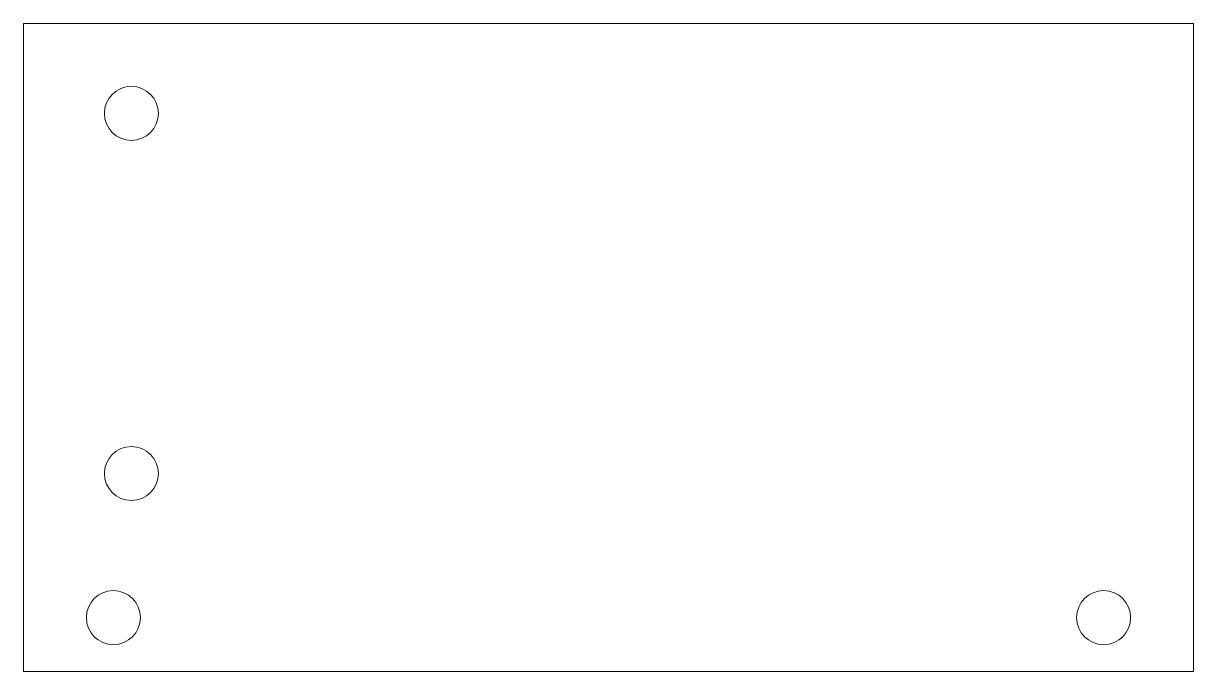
# Model space of a CAD drawing. Header units: millimetres. Extents: x -24.7 to 40.3, y 0.6 to 36.6.
import ezdxf

# ---------------------------------------------------------------- set-up
doc = ezdxf.new("R2010")
doc.units = ezdxf.units.MM

msp = doc.modelspace()

# ---------------------------------------------------------------- linework, layer by layer
at = {"color": 7, "linetype": 'Continuous', "lineweight": 15}
for p, q in [((-24.729, 0.632), (-24.729, 36.632)), ((-24.729, 36.632), (40.271, 36.632)), ((40.271, 36.632), (40.271, 0.632)), ((40.271, 0.632), (-24.729, 0.632))]:
    msp.add_line(p, q, dxfattribs=at)
for centre in [(-18.729, 31.632), (-18.729, 11.632), (-19.729, 3.632), (35.271, 3.632)]:
    msp.add_circle(centre, 1.5, dxfattribs=at)

doc.saveas('drawing.dxf')
